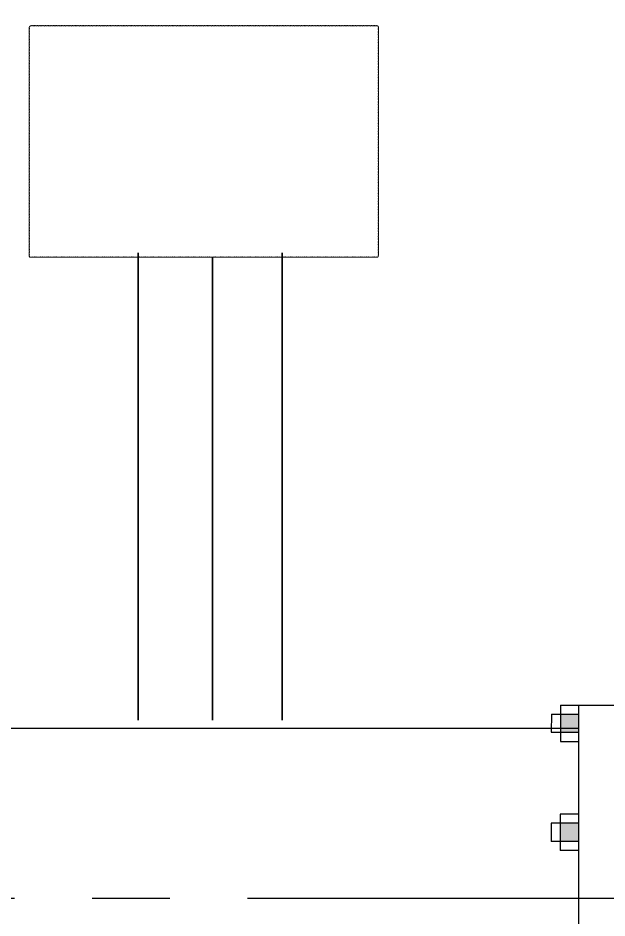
# Model space of a CAD drawing. Header units: inches. Extents: x 191440 to 383551, y 141400 to 284946.
# Drawn here: x 191707.165 to 191708.113, y 141563.093 to 141564.542 of the extents above; entities that cross this region are included whole.
import ezdxf

# ---------------------------------------------------------------- set-up
doc = ezdxf.new("R2010")
doc.units = ezdxf.units.IN
doc.header["$MEASUREMENT"] = 0
doc.linetypes.add('CENTER', pattern=[2, 1.25, -0.25, 0.25, -0.25])
doc.linetypes.add('DGN Style 3', pattern=[426.72, 304.8, -121.92])
for name, color, linetype, lineweight in [('PIPING', 40, 'Continuous', 30), ('WB-SJ3-M-SECTA - I-DIAG-EQPM', 6, 'Continuous', 13), ('WB-SJ3-M-SECTA - P-TW', 7, 'Continuous', 35)]:
    doc.layers.add(name, color=color, linetype=linetype, lineweight=lineweight)
doc.layers.add('Sanitary', color=6, linetype='Continuous')
doc.styles.add('ROMANS', font='romans', dxfattribs={"height": 1})
doc.dimstyles.new('osama', dxfattribs={"dimtxt": 50, "dimasz": 45, "dimexe": 0.18, "dimexo": 0.0625, "dimgap": 0.2, "dimtad": 0, "dimdec": 0, "dimzin": 0, "dimdsep": 46, "dimtxsty": 'ROMANS', "dimcen": 0, "dimse1": 1, "dimse2": 1, "dimclrd": 3, "dimclre": 3, "dimclrt": 5, "dimadec": 0, "dimazin": 0, "dimtfac": 0.6, "dimtdec": 0, "dimtmove": 2, "dimatfit": 3, "dimfxl": 1, "dimtolj": 1, "dimtzin": 0, "dimarcsym": 0})

# ---------------------------------------------------------------- blocks, each defined once
blk = doc.blocks.new('FLANGE')
h = blk.add_hatch(color=256)
h.dxf.hatch_style = 1
h.paths.add_polyline_path([(2834.894329888928, 2262.269067262814), (2834.894329888928, 2262.272817251816), (2834.901829866831, 2262.272817251845), (2834.901829866845, 2262.269067262843)])
h.paths.add_polyline_path([(2834.894329888899, 2262.280317229646), (2834.894329888855, 2262.284067218619), (2834.901829866772, 2262.284067218677), (2834.901829866772, 2262.280317229675)])
h.paths.add_polyline_path([(2834.894329888724, 2262.314067130229), (2834.89432988871, 2262.317817119144), (2834.901829866598, 2262.317817119203), (2834.901829866627, 2262.314067130288)])
h.paths.add_polyline_path([(2834.901829866554, 2262.329067086093), (2834.901829866583, 2262.325317097091), (2834.894329888593, 2262.325317097062), (2834.894329888564, 2262.329067086064)])
h.paths.add_polyline_path([(2834.90182986619, 2262.392816898403), (2834.901829866205, 2262.389066909401), (2834.894329888273, 2262.389066909343), (2834.894329888273, 2262.392816898287)])
h.paths.add_polyline_path([(2834.89432988823, 2262.400316876262), (2834.894329888215, 2262.404066865177), (2834.901829866147, 2262.404066865206), (2834.901829866118, 2262.400316876321)])
h.paths.add_polyline_path([(2834.901829865958, 2262.437816765819), (2834.901829865972, 2262.434066776846), (2834.894329888069, 2262.434066776817), (2834.894329887982, 2262.437816765703)])
h.paths.add_polyline_path([(2834.901829865914, 2262.449066732651), (2834.901829865928, 2262.445316743736), (2834.894329888026, 2262.445316743707), (2834.894329887997, 2262.449066732622)])
h = blk.add_hatch(color=256)
h.dxf.hatch_style = 1
h.paths.add_polyline_path([(2834.856829999058, 2262.325317096926), (2834.864329976961, 2262.325317096955), (2834.864329977019, 2262.317817119037), (2834.856829999117, 2262.317817119008)])
h.paths.add_polyline_path([(2834.856829999306, 2262.272817251505), (2834.856829999349, 2262.28031722951), (2834.864329977252, 2262.280317229539), (2834.864329977296, 2262.272817251564)])
h.paths.add_polyline_path([(2834.856829998724, 2262.392816898151), (2834.856829998636, 2262.400316876039), (2834.864329976612, 2262.400316876068), (2834.864329976655, 2262.39281689818)])
h.paths.add_polyline_path([(2834.856829998491, 2262.437816765363), (2834.856829998418, 2262.445316743338), (2834.864329976335, 2262.445316743368), (2834.864329976379, 2262.43781676545)])
for p, q in [((2834.856829998404, 2262.449066732166), (2834.856829998491, 2262.434066776506)), ((2834.856829998404, 2262.449066732224), (2834.864329976335, 2262.449066732283)), ((2834.864329976321, 2262.449066732515), (2834.864329977339, 2262.26906726262)), ((2834.864329976321, 2262.449066732515), (2834.879329932126, 2262.449066732574)), ((2834.879329932126, 2262.449066732574), (2834.879329933116, 2262.269067262794)), ((2834.879329932119, 2262.449066732535), (2834.879329933123, 2262.269067262668)), ((2834.879329932119, 2262.449066732535), (2834.894329887982, 2262.44906673268)), ((2834.894329887982, 2262.44906673268), (2834.894329888928, 2262.269067262726)), ((2834.894329887997, 2262.449066732622), (2834.901829865914, 2262.449066732651)), ((2834.901829865914, 2262.449066732739), (2834.901829865972, 2262.434066776846)), ((2834.85308000946, 2262.445316743222), (2834.853080009474, 2262.437816765392)), ((2834.853080009518, 2262.445316743309), (2834.864329976335, 2262.445316743368)), ((2834.894329888026, 2262.445316743707), (2834.901829865928, 2262.445316743736)), ((2834.853080009547, 2262.437816765392), (2834.864329976379, 2262.43781676545)), ((2834.894329888069, 2262.437816765732), (2834.901829865958, 2262.437816765819)), ((2834.856829998491, 2262.434066776419), (2834.864329976393, 2262.434066776477)), ((2834.894329888069, 2262.434066776817), (2834.901829865885, 2262.434066776846)), ((2834.856829998622, 2262.404066865041), (2834.856829998767, 2262.389066909149)), ((2834.864329976612, 2262.404066865012), (2834.856829998709, 2262.404066864983)), ((2834.901829866147, 2262.404066865206), (2834.894329888215, 2262.404066865177)), ((2834.901829866147, 2262.404066865206), (2834.901829866205, 2262.389066909401)), ((2834.853080009736, 2262.400316875952), (2834.853080009751, 2262.392816898035)), ((2834.864329976612, 2262.400316876068), (2834.853080009721, 2262.400316876039)), ((2834.901829866118, 2262.400316876321), (2834.89432988823, 2262.400316876262)), ((2834.864329976655, 2262.39281689818), (2834.853080009751, 2262.392816898035)), ((2834.90182986619, 2262.392816898403), (2834.894329888273, 2262.392816898287)), ((2834.86432997667, 2262.389066909207), (2834.856829998767, 2262.389066909149)), ((2834.901829866205, 2262.389066909401), (2834.894329888346, 2262.389066909372)), ((2834.856829999058, 2262.329067085899), (2834.856829999117, 2262.314067130123)), ((2834.864329976961, 2262.329067085899), (2834.856829999058, 2262.329067085899)), ((2834.901829866496, 2262.329067086093), (2834.894329888637, 2262.329067086064)), ((2834.901829866554, 2262.329067086093), (2834.901829866627, 2262.314067130288)), ((2834.853080010085, 2262.325317096896), (2834.853080010173, 2262.317817119008)), ((2834.864329976961, 2262.325317096955), (2834.853080010085, 2262.325317096896)), ((2834.901829866583, 2262.325317097091), (2834.894329888681, 2262.325317097062)), ((2834.864329977019, 2262.317817119037), (2834.853080010173, 2262.317817119008)), ((2834.901829866598, 2262.317817119203), (2834.89432988871, 2262.317817119144)), ((2834.864329977019, 2262.314067130064), (2834.856829999117, 2262.314067130123)), ((2834.901829866627, 2262.314067130288), (2834.894329888724, 2262.314067130229)), ((2834.856829999349, 2262.284067218483), (2834.856829999408, 2262.26906726259)), ((2834.856829999277, 2262.284067218483), (2834.864329977238, 2262.284067218454)), ((2834.879329933116, 2262.269067262707), (2834.879329933057, 2262.284067218599)), ((2834.894329888855, 2262.284067218619), (2834.901829866772, 2262.284067218677)), ((2834.901829866772, 2262.284067218677), (2834.901829866845, 2262.269067262843)), ((2834.853080010362, 2262.280317229481), (2834.864329977252, 2262.280317229539)), ((2834.853080010362, 2262.280317229481), (2834.853080010405, 2262.272817251505)), ((2834.894329888899, 2262.280317229646), (2834.901829866772, 2262.280317229675)), ((2834.853080010405, 2262.272817251505), (2834.864329977296, 2262.272817251564)), ((2834.894329888928, 2262.272817251816), (2834.901829866831, 2262.272817251845)), ((2834.856829999408, 2262.26906726259), (2834.864329977339, 2262.26906726262)), ((2834.864329977339, 2262.26906726262), (2834.879329933116, 2262.269067262707)), ((2834.879329933123, 2262.269067262755), (2834.894329888928, 2262.269067262726)), ((2834.894329888928, 2262.269067262814), (2834.901829866845, 2262.269067262843))]:
    blk.add_line(p, q)

msp = doc.modelspace()

# ---------------------------------------------------------------- linework, layer by layer
at = {"color": 5}
msp.add_lwpolyline([(191708.0670325317, 141563.3983265069), (191701.6169227366, 141563.3983265068)], dxfattribs=at)
at = {"layer": 'PIPING', "color": 8, "linetype": 'CENTER', "ltscale": 0.5}
msp.add_lwpolyline([(191676.53405793, 141563.1253794571), (191709.5333575382, 141563.1253794571)], dxfattribs=at)
at = {"layer": 'WB-SJ3-M-SECTA - I-DIAG-EQPM', "linetype": 'DGN Style 3', "elevation": -3174.143999999939}
msp.add_lwpolyline([(191707.1832019167, 141564.1573488567, 0.52056705), (191707.1857619166, 141564.1573488567, 0.52056705), (191707.1883219167, 141564.1573488567, 0.52056705), (191707.1908819166, 141564.1573488567, 0.52056705), (191707.1934419167, 141564.1573488567, 0.52056705), (191707.1960019166, 141564.1573488567, 0.52056705), (191707.1985619167, 141564.1573488567, 0.52056705), (191707.2011219166, 141564.1573488567, 0.52056705), (191707.2036819166, 141564.1573488567, 0.52056705), (191707.2062419167, 141564.1573488567, 0.52056705), (191707.2088019166, 141564.1573488567, 0.52056705), (191707.2113619167, 141564.1573488567, 0.52056705), (191707.2139219166, 141564.1573488567, 0.52056705), (191707.2164819167, 141564.1573488567, 0.52056705), (191707.2190419166, 141564.1573488567, 0.52056705), (191707.2216019167, 141564.1573488567, 0.52056705), (191707.2241619166, 141564.1573488567, 0.52056705), (191707.2267219166, 141564.1573488567, 0.52056705), (191707.2292819167, 141564.1573488567, 0.52056705), (191707.2318419166, 141564.1573488567, 0.52056705), (191707.2344019167, 141564.1573488567, 0.52056705), (191707.2369619166, 141564.1573488567, 0.52056705), (191707.2395219167, 141564.1573488567, 0.52056705), (191707.2420819166, 141564.1573488567, 0.52056705), (191707.2446419167, 141564.1573488567, 0.52056705), (191707.2472019166, 141564.1573488567, 0.52056705), (191707.2497619166, 141564.1573488567, 0.52056705), (191707.2523219167, 141564.1573488567, 0.52056705), (191707.2548819166, 141564.1573488567, 0.52056705), (191707.2574419167, 141564.1573488567, 0.52056705), (191707.2600019166, 141564.1573488567, 0.52056705), (191707.2625619167, 141564.1573488567, 0.52056705), (191707.2651219166, 141564.1573488567, 0.52056705), (191707.2676819167, 141564.1573488567, 0.52056705), (191707.2702419166, 141564.1573488567, 0.52056705), (191707.2728019166, 141564.1573488567, 0.52056705), (191707.2753619167, 141564.1573488567, 0.52056705), (191707.2779219166, 141564.1573488567, 0.52056705), (191707.2804819167, 141564.1573488567, 0.52056705), (191707.2830419166, 141564.1573488567, 0.52056705), (191707.2856019167, 141564.1573488567, 0.52056705), (191707.2881619166, 141564.1573488567, 0.52056705), (191707.2907219167, 141564.1573488567, 0.52056705), (191707.2932819166, 141564.1573488567, 0.52056705), (191707.2958419166, 141564.1573488567, 0.52056705), (191707.2984019167, 141564.1573488567, 0.52056705), (191707.3009619166, 141564.1573488567, 0.52056705), (191707.3035219167, 141564.1573488567, 0.52056705), (191707.3060819166, 141564.1573488567, 0.52056705), (191707.3086419167, 141564.1573488567, 0.52056705), (191707.3112019166, 141564.1573488567, 0.52056705), (191707.3137619167, 141564.1573488567, 0.52056705), (191707.3163219166, 141564.1573488567, 0.52056705), (191707.3188819166, 141564.1573488567, 0.52056705), (191707.3214419167, 141564.1573488567, 0.52056705), (191707.3240019166, 141564.1573488567, 0.52056705), (191707.3265619167, 141564.1573488567, 0.52056705), (191707.3291219166, 141564.1573488567, 0.52056705), (191707.3316819167, 141564.1573488567, 0.52056705), (191707.3342419166, 141564.1573488567, 0.52056705), (191707.3368019167, 141564.1573488567, 0.52056705), (191707.3393619166, 141564.1573488567, 0.52056705), (191707.3419219166, 141564.1573488567, 0.52056705), (191707.3444819167, 141564.1573488567, 0.52056705), (191707.3470419166, 141564.1573488567, 0.52056705), (191707.3496019167, 141564.1573488567, 0.52056705), (191707.3521619166, 141564.1573488567, 0.52056705), (191707.3547219167, 141564.1573488567, 0.52056705), (191707.3572819166, 141564.1573488567, 0.52056705), (191707.3598419167, 141564.1573488567, 0.52056705), (191707.3624019166, 141564.1573488567, 0.52056705), (191707.3649619166, 141564.1573488567, 0.52056705), (191707.3675219167, 141564.1573488567, 0.52056705), (191707.3700819166, 141564.1573488567, 0.52056705), (191707.3726419167, 141564.1573488567, 0.52056705), (191707.3752019166, 141564.1573488567, 0.52056705), (191707.3777619167, 141564.1573488567, 0.52056705), (191707.3803219166, 141564.1573488567, 0.52056705), (191707.3828819167, 141564.1573488567, 0.52056705), (191707.3854419166, 141564.1573488567, 0.52056705), (191707.3880019166, 141564.1573488567, 0.52056705), (191707.3905619167, 141564.1573488567, 0.52056705), (191707.3931219166, 141564.1573488567, 0.52056705), (191707.3956819167, 141564.1573488567, 0.52056705), (191707.3982419166, 141564.1573488567, 0.52056705), (191707.4008019167, 141564.1573488567, 0.52056705), (191707.4033619166, 141564.1573488567, 0.52056705), (191707.4059219167, 141564.1573488567, 0.52056705), (191707.4084819166, 141564.1573488567, 0.52056705), (191707.4110419166, 141564.1573488567, 0.52056705), (191707.4136019167, 141564.1573488567, 0.52056705), (191707.4161619166, 141564.1573488567, 0.52056705), (191707.4187219167, 141564.1573488567, 0.52056705), (191707.4212819166, 141564.1573488567, 0.52056705), (191707.4238419167, 141564.1573488567, 0.52056705), (191707.4264019166, 141564.1573488567, 0.52056705), (191707.4289619167, 141564.1573488567, 0.52056705), (191707.4315219166, 141564.1573488567, 0.52056705), (191707.4340819166, 141564.1573488567, 0.52056705), (191707.4366419167, 141564.1573488567, 0.52056705), (191707.4392019166, 141564.1573488567, 0.52056705), (191707.4417619167, 141564.1573488567, 0.52056705), (191707.4443219166, 141564.1573488567, 0.52056705), (191707.4468819167, 141564.1573488567, 0.52056705), (191707.4494419166, 141564.1573488567, 0.52056705), (191707.4520019167, 141564.1573488567, 0.52056705), (191707.4545619166, 141564.1573488567, 0.52056705), (191707.4571219166, 141564.1573488567, 0.52056705), (191707.4596819167, 141564.1573488567, 0.52056705), (191707.4622419166, 141564.1573488567, 0.52056705), (191707.4648019167, 141564.1573488567, 0.52056705), (191707.4673619166, 141564.1573488567, 0.52056705), (191707.4699219167, 141564.1573488567, 0.52056705), (191707.4724819166, 141564.1573488567, 0.52056705), (191707.4750419167, 141564.1573488567, 0.52056705), (191707.4776019166, 141564.1573488567, 0.52056705), (191707.4801619166, 141564.1573488567, 0.52056705), (191707.4827219167, 141564.1573488567, 0.52056705), (191707.4852819166, 141564.1573488567, 0.52056705), (191707.4878419167, 141564.1573488567, 0.52056705), (191707.4904019166, 141564.1573488567, 0.52056705), (191707.4929619167, 141564.1573488567, 0.52056705), (191707.4955219166, 141564.1573488567, 0.52056705), (191707.4980819167, 141564.1573488567, 0.52056705), (191707.5006419166, 141564.1573488567, 0.52056705), (191707.5032019166, 141564.1573488567, 0.52056705), (191707.5057619167, 141564.1573488567, 0.52056705), (191707.5083219166, 141564.1573488567, 0.52056705), (191707.5108819167, 141564.1573488567, 0.52056705), (191707.5134419166, 141564.1573488567, 0.52056705), (191707.5160019167, 141564.1573488567, 0.52056705), (191707.5185619166, 141564.1573488567, 0.52056705), (191707.5211219167, 141564.1573488567, 0.52056705), (191707.5236819166, 141564.1573488567, 0.52056705), (191707.5262419166, 141564.1573488567, 0.52056705), (191707.5288019167, 141564.1573488567, 0.52056705), (191707.5313619166, 141564.1573488567, 0.52056705), (191707.5339219167, 141564.1573488567, 0.52056705), (191707.5364819166, 141564.1573488567, 0.52056705), (191707.5390419167, 141564.1573488567, 0.52056705), (191707.5416019166, 141564.1573488567, 0.52056705), (191707.5441619167, 141564.1573488567, 0.52056705), (191707.5467219166, 141564.1573488567, 0.52056705), (191707.5492819166, 141564.1573488567, 0.52056705), (191707.5518419167, 141564.1573488567, 0.52056705), (191707.5544019166, 141564.1573488567, 0.52056705), (191707.5569619167, 141564.1573488567, 0.52056705), (191707.5595219166, 141564.1573488567, 0.52056705), (191707.5620819167, 141564.1573488567, 0.52056705), (191707.5646419166, 141564.1573488567, 0.52056705), (191707.5672019167, 141564.1573488567, 0.52056705), (191707.5697619166, 141564.1573488567, 0.52056705), (191707.5723219166, 141564.1573488567, 0.52056705), (191707.5748819167, 141564.1573488567, 0.52056705), (191707.5774419166, 141564.1573488567, 0.52056705), (191707.5800019167, 141564.1573488567, 0.52056705), (191707.5825619166, 141564.1573488567, 0.52056705), (191707.5851219167, 141564.1573488567, 0.52056705), (191707.5876819166, 141564.1573488567, 0.52056705), (191707.5902419167, 141564.1573488567, 0.52056705), (191707.5928019166, 141564.1573488567, 0.52056705), (191707.5953619166, 141564.1573488567, 0.52056705), (191707.5979219167, 141564.1573488567, 0.52056705), (191707.6004819166, 141564.1573488567, 0.52056705), (191707.6030419167, 141564.1573488567, 0.52056705), (191707.6056019166, 141564.1573488567, 0.52056705), (191707.6081619167, 141564.1573488567, 0.52056705), (191707.6107219166, 141564.1573488567, 0.52056705), (191707.6132819167, 141564.1573488567, 0.52056705), (191707.6158419166, 141564.1573488567, 0.52056705), (191707.6184019166, 141564.1573488567, 0.52056705), (191707.6209619167, 141564.1573488567, 0.52056705), (191707.6235219166, 141564.1573488567, 0.52056705), (191707.6260819167, 141564.1573488567, 0.52056705), (191707.6286419166, 141564.1573488567, 0.52056705), (191707.6312019167, 141564.1573488567, 0.52056705), (191707.6337619166, 141564.1573488567, 0.52056705), (191707.6363219167, 141564.1573488567, 0.52056705), (191707.6388819166, 141564.1573488567, 0.52056705), (191707.6414419166, 141564.1573488567, 0.52056705), (191707.6440019167, 141564.1573488567, 0.52056705), (191707.6465619166, 141564.1573488567, 0.52056705), (191707.6491219167, 141564.1573488567, 0.52056705), (191707.6516819166, 141564.1573488567, 0.52056705), (191707.6542419167, 141564.1573488567, 0.52056705), (191707.6568019166, 141564.1573488567, 0.52056705), (191707.6593619167, 141564.1573488567, 0.52056705), (191707.6619219166, 141564.1573488567, 0.52056705), (191707.6644819166, 141564.1573488567, 0.52056705), (191707.6670419167, 141564.1573488567, 0.52056705), (191707.6696019166, 141564.1573488567, 0.52056705), (191707.6721619167, 141564.1573488567, 0.52056705), (191707.6747219166, 141564.1573488567, 0.52056705), (191707.6772819167, 141564.1573488567, 0.52056705), (191707.6798419166, 141564.1573488567, 0.52056705), (191707.6824019167, 141564.1573488567, 0.52056705), (191707.6849619166, 141564.1573488567, 0.52056705), (191707.6875219166, 141564.1573488567, 0.52056705), (191707.6900819167, 141564.1573488567, 0.52056705), (191707.6926419166, 141564.1573488567, 0.52056705), (191707.6952019167, 141564.1573488567, 0.52056705), (191707.6977619166, 141564.1573488567, 0.52056705), (191707.7003219167, 141564.1573488567, 0.52056705), (191707.7028819166, 141564.1573488567, 0.52056705), (191707.7054419167, 141564.1573488567, 0.52056705), (191707.7080019166, 141564.1573488567, 0.52056705), (191707.7105619166, 141564.1573488567, 0.52056705), (191707.7131219167, 141564.1573488567, 0.52056705), (191707.7156819166, 141564.1573488567, 0.52056705), (191707.7182419167, 141564.1573488567, 0.52056705), (191707.7208019166, 141564.1573488567, 0.52056705), (191707.7233619167, 141564.1573488567, 0.52056705), (191707.7259219166, 141564.1573488567, 0.52056705), (191707.7284819167, 141564.1573488567, 0.52056705), (191707.7310419166, 141564.1573488567, 0.52056705), (191707.7336019166, 141564.1573488567, 0.52056705), (191707.7361619167, 141564.1573488567, 0.52056705), (191707.7387219166, 141564.1573488567, 0.52056705), (191707.7412819167, 141564.1573488567, 0.52056705), (191707.7438419166, 141564.1573488567, 0.52056705), (191707.744293724, 141564.1594570494, 0.52056705), (191707.744293724, 141564.1620170493, 0.52056705), (191707.744293724, 141564.1645770493, 0.52056705), (191707.744293724, 141564.1671370493, 0.52056705), (191707.744293724, 141564.1696970493, 0.52056705), (191707.744293724, 141564.1722570493, 0.52056705), (191707.744293724, 141564.1748170493, 0.52056705), (191707.744293724, 141564.1773770493, 0.52056705), (191707.744293724, 141564.1799370493, 0.52056705), (191707.744293724, 141564.1824970494, 0.52056705), (191707.744293724, 141564.1850570493, 0.52056705), (191707.744293724, 141564.1876170493, 0.52056705), (191707.744293724, 141564.1901770493, 0.52056705), (191707.744293724, 141564.1927370493, 0.52056705), (191707.744293724, 141564.1952970493, 0.52056705), (191707.744293724, 141564.1978570493, 0.52056705), (191707.744293724, 141564.2004170493, 0.52056705), (191707.744293724, 141564.2029770493, 0.52056705), (191707.744293724, 141564.2055370494, 0.52056705), (191707.744293724, 141564.2080970493, 0.52056705), (191707.744293724, 141564.2106570493, 0.52056705), (191707.744293724, 141564.2132170493, 0.52056705), (191707.744293724, 141564.2157770493, 0.52056705), (191707.744293724, 141564.2183370493, 0.52056705), (191707.744293724, 141564.2208970493, 0.52056705), (191707.744293724, 141564.2234570493, 0.52056705), (191707.744293724, 141564.2260170493, 0.52056705), (191707.744293724, 141564.2285770494, 0.52056705), (191707.744293724, 141564.2311370493, 0.52056705), (191707.744293724, 141564.2336970493, 0.52056705), (191707.744293724, 141564.2362570493, 0.52056705), (191707.744293724, 141564.2388170493, 0.52056705), (191707.744293724, 141564.2413770493, 0.52056705), (191707.744293724, 141564.2439370493, 0.52056705), (191707.744293724, 141564.2464970493, 0.52056705), (191707.744293724, 141564.2490570493, 0.52056705), (191707.744293724, 141564.2516170494, 0.52056705), (191707.744293724, 141564.2541770493, 0.52056705), (191707.744293724, 141564.2567370493, 0.52056705), (191707.744293724, 141564.2592970493, 0.52056705), (191707.744293724, 141564.2618570493, 0.52056705), (191707.744293724, 141564.2644170493, 0.52056705), (191707.744293724, 141564.2669770493, 0.52056705), (191707.744293724, 141564.2695370493, 0.52056705), (191707.744293724, 141564.2720970493, 0.52056705), (191707.744293724, 141564.2746570494, 0.52056705), (191707.744293724, 141564.2772170493, 0.52056705), (191707.744293724, 141564.2797770493, 0.52056705), (191707.744293724, 141564.2823370493, 0.52056705), (191707.744293724, 141564.2848970493, 0.52056705), (191707.744293724, 141564.2874570493, 0.52056705), (191707.744293724, 141564.2900170493, 0.52056705), (191707.744293724, 141564.2925770493, 0.52056705), (191707.744293724, 141564.2951370493, 0.52056705), (191707.744293724, 141564.2976970494, 0.52056705), (191707.744293724, 141564.3002570493, 0.52056705), (191707.744293724, 141564.3028170493, 0.52056705), (191707.744293724, 141564.3053770493, 0.52056705), (191707.744293724, 141564.3079370493, 0.52056705), (191707.744293724, 141564.3104970493, 0.52056705), (191707.744293724, 141564.3130570493, 0.52056705), (191707.744293724, 141564.3156170493, 0.52056705), (191707.744293724, 141564.3181770493, 0.52056705), (191707.744293724, 141564.3207370494, 0.52056705), (191707.744293724, 141564.3232970493, 0.52056705), (191707.744293724, 141564.3258570493, 0.52056705), (191707.744293724, 141564.3284170493, 0.52056705), (191707.744293724, 141564.3309770493, 0.52056705), (191707.744293724, 141564.3335370493, 0.52056705), (191707.744293724, 141564.3360970493, 0.52056705), (191707.744293724, 141564.3386570493, 0.52056705), (191707.744293724, 141564.3412170493, 0.52056705), (191707.744293724, 141564.3437770494, 0.52056705), (191707.744293724, 141564.3463370493, 0.52056705), (191707.744293724, 141564.3488970493, 0.52056705), (191707.744293724, 141564.3514570493, 0.52056705), (191707.744293724, 141564.3540170493, 0.52056705), (191707.744293724, 141564.3565770493, 0.52056705), (191707.744293724, 141564.3591370493, 0.52056705), (191707.744293724, 141564.3616970493, 0.52056705), (191707.744293724, 141564.3642570493, 0.52056705), (191707.744293724, 141564.3668170494, 0.52056705), (191707.744293724, 141564.3693770493, 0.52056705), (191707.744293724, 141564.3719370493, 0.52056705), (191707.744293724, 141564.3744970493, 0.52056705), (191707.744293724, 141564.3770570493, 0.52056705), (191707.744293724, 141564.3796170493, 0.52056705), (191707.744293724, 141564.3821770493, 0.52056705), (191707.744293724, 141564.3847370493, 0.52056705), (191707.744293724, 141564.3872970493, 0.52056705), (191707.744293724, 141564.3898570494, 0.52056705), (191707.744293724, 141564.3924170493, 0.52056705), (191707.744293724, 141564.3949770493, 0.52056705), (191707.744293724, 141564.3975370493, 0.52056705), (191707.744293724, 141564.4000970493, 0.52056705), (191707.744293724, 141564.4026570493, 0.52056705), (191707.744293724, 141564.4052170493, 0.52056705), (191707.744293724, 141564.4077770493, 0.52056705), (191707.744293724, 141564.4103370493, 0.52056705), (191707.744293724, 141564.4128970494, 0.52056705), (191707.744293724, 141564.4154570493, 0.52056705), (191707.744293724, 141564.4180170493, 0.52056705), (191707.744293724, 141564.4205770493, 0.52056705), (191707.744293724, 141564.4231370493, 0.52056705), (191707.744293724, 141564.4256970493, 0.52056705), (191707.744293724, 141564.4282570493, 0.52056705), (191707.744293724, 141564.4308170493, 0.52056705), (191707.744293724, 141564.4333770493, 0.52056705), (191707.744293724, 141564.4359370494, 0.52056705), (191707.744293724, 141564.4384970493, 0.52056705), (191707.744293724, 141564.4410570493, 0.52056705), (191707.744293724, 141564.4436170493, 0.52056705), (191707.744293724, 141564.4461770493, 0.52056705), (191707.744293724, 141564.4487370493, 0.52056705), (191707.744293724, 141564.4512970493, 0.52056705), (191707.744293724, 141564.4538570493, 0.52056705), (191707.744293724, 141564.4564170493, 0.52056705), (191707.744293724, 141564.4589770494, 0.52056705), (191707.744293724, 141564.4615370493, 0.52056705), (191707.744293724, 141564.4640970493, 0.52056705), (191707.744293724, 141564.4666570493, 0.52056705), (191707.744293724, 141564.4692170493, 0.52056705), (191707.744293724, 141564.4717770493, 0.52056705), (191707.744293724, 141564.4743370493, 0.52056705), (191707.744293724, 141564.4768970493, 0.52056705), (191707.744293724, 141564.4794570493, 0.52056705), (191707.744293724, 141564.4820170494, 0.52056705), (191707.744293724, 141564.4845770493, 0.52056705), (191707.744293724, 141564.4871370493, 0.52056705), (191707.744293724, 141564.4896970493, 0.52056705), (191707.744293724, 141564.4922570493, 0.52056705), (191707.744293724, 141564.4948170493, 0.52056705), (191707.744293724, 141564.4973770493, 0.52056705), (191707.744293724, 141564.4999370493, 0.52056705), (191707.744293724, 141564.5024970493, 0.52056705), (191707.744293724, 141564.5050570494, 0.52056705), (191707.744293724, 141564.5076170493, 0.52056705), (191707.744293724, 141564.5101770493, 0.52056705), (191707.744293724, 141564.5127370493, 0.52056705), (191707.744293724, 141564.5152970493, 0.52056705), (191707.744293724, 141564.5178570493, 0.52056705), (191707.744293724, 141564.5204170493, 0.52056705), (191707.744293724, 141564.5229770493, 0.52056705), (191707.744293724, 141564.5255370493, 0.52056705), (191707.744293724, 141564.5280970494, 0.52056705), (191707.7425298087, 141564.5288931339, 0.52056705), (191707.7399698087, 141564.5288931339, 0.52056705), (191707.7374098086, 141564.5288931339, 0.52056705), (191707.7348498087, 141564.5288931339, 0.52056705), (191707.7322898086, 141564.5288931339, 0.52056705), (191707.7297298087, 141564.5288931339, 0.52056705), (191707.7271698086, 141564.5288931339, 0.52056705), (191707.7246098087, 141564.5288931339, 0.52056705), (191707.7220498087, 141564.5288931339, 0.52056705), (191707.7194898087, 141564.5288931339, 0.52056705), (191707.7169298087, 141564.5288931339, 0.52056705), (191707.7143698086, 141564.5288931339, 0.52056705), (191707.7118098087, 141564.5288931339, 0.52056705), (191707.7092498086, 141564.5288931339, 0.52056705), (191707.7066898087, 141564.5288931339, 0.52056705), (191707.7041298086, 141564.5288931339, 0.52056705), (191707.7015698087, 141564.5288931339, 0.52056705), (191707.6990098087, 141564.5288931339, 0.52056705), (191707.6964498087, 141564.5288931339, 0.52056705), (191707.6938898087, 141564.5288931339, 0.52056705), (191707.6913298086, 141564.5288931339, 0.52056705), (191707.6887698087, 141564.5288931339, 0.52056705), (191707.6862098086, 141564.5288931339, 0.52056705), (191707.6836498087, 141564.5288931339, 0.52056705), (191707.6810898086, 141564.5288931339, 0.52056705), (191707.6785298087, 141564.5288931339, 0.52056705), (191707.6759698087, 141564.5288931339, 0.52056705), (191707.6734098087, 141564.5288931339, 0.52056705), (191707.6708498087, 141564.5288931339, 0.52056705), (191707.6682898086, 141564.5288931339, 0.52056705), (191707.6657298087, 141564.5288931339, 0.52056705), (191707.6631698086, 141564.5288931339, 0.52056705), (191707.6606098087, 141564.5288931339, 0.52056705), (191707.6580498086, 141564.5288931339, 0.52056705), (191707.6554898087, 141564.5288931339, 0.52056705), (191707.6529298087, 141564.5288931339, 0.52056705), (191707.6503698087, 141564.5288931339, 0.52056705), (191707.6478098087, 141564.5288931339, 0.52056705), (191707.6452498086, 141564.5288931339, 0.52056705), (191707.6426898087, 141564.5288931339, 0.52056705), (191707.6401298086, 141564.5288931339, 0.52056705), (191707.6375698087, 141564.5288931339, 0.52056705), (191707.6350098086, 141564.5288931339, 0.52056705), (191707.6324498087, 141564.5288931339, 0.52056705), (191707.6298898087, 141564.5288931339, 0.52056705), (191707.6273298087, 141564.5288931339, 0.52056705), (191707.6247698087, 141564.5288931339, 0.52056705), (191707.6222098086, 141564.5288931339, 0.52056705), (191707.6196498087, 141564.5288931339, 0.52056705), (191707.6170898086, 141564.5288931339, 0.52056705), (191707.6145298087, 141564.5288931339, 0.52056705), (191707.6119698086, 141564.5288931339, 0.52056705), (191707.6094098087, 141564.5288931339, 0.52056705), (191707.6068498087, 141564.5288931339, 0.52056705), (191707.6042898087, 141564.5288931339, 0.52056705), (191707.6017298087, 141564.5288931339, 0.52056705), (191707.5991698086, 141564.5288931339, 0.52056705), (191707.5966098087, 141564.5288931339, 0.52056705), (191707.5940498086, 141564.5288931339, 0.52056705), (191707.5914898087, 141564.5288931339, 0.52056705), (191707.5889298086, 141564.5288931339, 0.52056705), (191707.5863698087, 141564.5288931339, 0.52056705), (191707.5838098087, 141564.5288931339, 0.52056705), (191707.5812498087, 141564.5288931339, 0.52056705), (191707.5786898087, 141564.5288931339, 0.52056705), (191707.5761298086, 141564.5288931339, 0.52056705), (191707.5735698087, 141564.5288931339, 0.52056705), (191707.5710098086, 141564.5288931339, 0.52056705), (191707.5684498087, 141564.5288931339, 0.52056705), (191707.5658898086, 141564.5288931339, 0.52056705), (191707.5633298087, 141564.5288931339, 0.52056705), (191707.5607698087, 141564.5288931339, 0.52056705), (191707.5582098087, 141564.5288931339, 0.52056705), (191707.5556498087, 141564.5288931339, 0.52056705), (191707.5530898086, 141564.5288931339, 0.52056705), (191707.5505298087, 141564.5288931339, 0.52056705), (191707.5479698086, 141564.5288931339, 0.52056705), (191707.5454098087, 141564.5288931339, 0.52056705), (191707.5428498086, 141564.5288931339, 0.52056705), (191707.5402898087, 141564.5288931339, 0.52056705), (191707.5377298087, 141564.5288931339, 0.52056705), (191707.5351698087, 141564.5288931339, 0.52056705), (191707.5326098087, 141564.5288931339, 0.52056705), (191707.5300498086, 141564.5288931339, 0.52056705), (191707.5274898087, 141564.5288931339, 0.52056705), (191707.5249298086, 141564.5288931339, 0.52056705), (191707.5223698087, 141564.5288931339, 0.52056705), (191707.5198098086, 141564.5288931339, 0.52056705), (191707.5172498087, 141564.5288931339, 0.52056705), (191707.5146898087, 141564.5288931339, 0.52056705), (191707.5121298087, 141564.5288931339, 0.52056705), (191707.5095698087, 141564.5288931339, 0.52056705), (191707.5070098086, 141564.5288931339, 0.52056705), (191707.5044498087, 141564.5288931339, 0.52056705), (191707.5018898086, 141564.5288931339, 0.52056705), (191707.4993298087, 141564.5288931339, 0.52056705), (191707.4967698086, 141564.5288931339, 0.52056705), (191707.4942098087, 141564.5288931339, 0.52056705), (191707.4916498087, 141564.5288931339, 0.52056705), (191707.4890898087, 141564.5288931339, 0.52056705), (191707.4865298087, 141564.5288931339, 0.52056705), (191707.4839698086, 141564.5288931339, 0.52056705), (191707.4814098087, 141564.5288931339, 0.52056705), (191707.4788498086, 141564.5288931339, 0.52056705), (191707.4762898087, 141564.5288931339, 0.52056705), (191707.4737298086, 141564.5288931339, 0.52056705), (191707.4711698087, 141564.5288931339, 0.52056705), (191707.4686098087, 141564.5288931339, 0.52056705), (191707.4660498087, 141564.5288931339, 0.52056705), (191707.4634898087, 141564.5288931339, 0.52056705), (191707.4609298086, 141564.5288931339, 0.52056705), (191707.4583698087, 141564.5288931339, 0.52056705), (191707.4558098086, 141564.5288931339, 0.52056705), (191707.4532498087, 141564.5288931339, 0.52056705), (191707.4506898086, 141564.5288931339, 0.52056705), (191707.4481298087, 141564.5288931339, 0.52056705), (191707.4455698087, 141564.5288931339, 0.52056705), (191707.4430098087, 141564.5288931339, 0.52056705), (191707.4404498087, 141564.5288931339, 0.52056705), (191707.4378898086, 141564.5288931339, 0.52056705), (191707.4353298087, 141564.5288931339, 0.52056705), (191707.4327698086, 141564.5288931339, 0.52056705), (191707.4302098087, 141564.5288931339, 0.52056705), (191707.4276498086, 141564.5288931339, 0.52056705), (191707.4250898087, 141564.5288931339, 0.52056705), (191707.4225298087, 141564.5288931339, 0.52056705), (191707.4199698087, 141564.5288931339, 0.52056705), (191707.4174098087, 141564.5288931339, 0.52056705), (191707.4148498086, 141564.5288931339, 0.52056705), (191707.4122898087, 141564.5288931339, 0.52056705), (191707.4097298086, 141564.5288931339, 0.52056705), (191707.4071698087, 141564.5288931339, 0.52056705), (191707.4046098086, 141564.5288931339, 0.52056705), (191707.4020498087, 141564.5288931339, 0.52056705), (191707.3994898087, 141564.5288931339, 0.52056705), (191707.3969298087, 141564.5288931339, 0.52056705), (191707.3943698087, 141564.5288931339, 0.52056705), (191707.3918098086, 141564.5288931339, 0.52056705), (191707.3892498087, 141564.5288931339, 0.52056705), (191707.3866898086, 141564.5288931339, 0.52056705), (191707.3841298087, 141564.5288931339, 0.52056705), (191707.3815698086, 141564.5288931339, 0.52056705), (191707.3790098087, 141564.5288931339, 0.52056705), (191707.3764498087, 141564.5288931339, 0.52056705), (191707.3738898087, 141564.5288931339, 0.52056705), (191707.3713298087, 141564.5288931339, 0.52056705), (191707.3687698086, 141564.5288931339, 0.52056705), (191707.3662098087, 141564.5288931339, 0.52056705), (191707.3636498086, 141564.5288931339, 0.52056705), (191707.3610898087, 141564.5288931339, 0.52056705), (191707.3585298086, 141564.5288931339, 0.52056705), (191707.3559698087, 141564.5288931339, 0.52056705), (191707.3534098087, 141564.5288931339, 0.52056705), (191707.3508498087, 141564.5288931339, 0.52056705), (191707.3482898087, 141564.5288931339, 0.52056705), (191707.3457298086, 141564.5288931339, 0.52056705), (191707.3431698087, 141564.5288931339, 0.52056705), (191707.3406098086, 141564.5288931339, 0.52056705), (191707.3380498087, 141564.5288931339, 0.52056705), (191707.3354898086, 141564.5288931339, 0.52056705), (191707.3329298087, 141564.5288931339, 0.52056705), (191707.3303698087, 141564.5288931339, 0.52056705), (191707.3278098087, 141564.5288931339, 0.52056705), (191707.3252498087, 141564.5288931339, 0.52056705), (191707.3226898086, 141564.5288931339, 0.52056705), (191707.3201298087, 141564.5288931339, 0.52056705), (191707.3175698086, 141564.5288931339, 0.52056705), (191707.3150098087, 141564.5288931339, 0.52056705), (191707.3124498086, 141564.5288931339, 0.52056705), (191707.3098898087, 141564.5288931339, 0.52056705), (191707.3073298087, 141564.5288931339, 0.52056705), (191707.3047698087, 141564.5288931339, 0.52056705), (191707.3022098087, 141564.5288931339, 0.52056705), (191707.2996498086, 141564.5288931339, 0.52056705), (191707.2970898087, 141564.5288931339, 0.52056705), (191707.2945298086, 141564.5288931339, 0.52056705), (191707.2919698087, 141564.5288931339, 0.52056705), (191707.2894098086, 141564.5288931339, 0.52056705), (191707.2868498087, 141564.5288931339, 0.52056705), (191707.2842898087, 141564.5288931339, 0.52056705), (191707.2817298087, 141564.5288931339, 0.52056705), (191707.2791698087, 141564.5288931339, 0.52056705), (191707.2766098086, 141564.5288931339, 0.52056705), (191707.2740498087, 141564.5288931339, 0.52056705), (191707.2714898086, 141564.5288931339, 0.52056705), (191707.2689298087, 141564.5288931339, 0.52056705), (191707.2663698086, 141564.5288931339, 0.52056705), (191707.2638098087, 141564.5288931339, 0.52056705), (191707.2612498087, 141564.5288931339, 0.52056705), (191707.2586898087, 141564.5288931339, 0.52056705), (191707.2561298087, 141564.5288931339, 0.52056705), (191707.2535698086, 141564.5288931339, 0.52056705), (191707.2510098087, 141564.5288931339, 0.52056705), (191707.2484498086, 141564.5288931339, 0.52056705), (191707.2458898087, 141564.5288931339, 0.52056705), (191707.2433298086, 141564.5288931339, 0.52056705), (191707.2407698087, 141564.5288931339, 0.52056705), (191707.2382098087, 141564.5288931339, 0.52056705), (191707.2356498087, 141564.5288931339, 0.52056705), (191707.2330898087, 141564.5288931339, 0.52056705), (191707.2305298086, 141564.5288931339, 0.52056705), (191707.2279698087, 141564.5288931339, 0.52056705), (191707.2254098086, 141564.5288931339, 0.52056705), (191707.2228498087, 141564.5288931339, 0.52056705), (191707.2202898086, 141564.5288931339, 0.52056705), (191707.2177298087, 141564.5288931339, 0.52056705), (191707.2151698087, 141564.5288931339, 0.52056705), (191707.2126098087, 141564.5288931339, 0.52056705), (191707.2100498087, 141564.5288931339, 0.52056705), (191707.2074898086, 141564.5288931339, 0.52056705), (191707.2049298087, 141564.5288931339, 0.52056705), (191707.2023698086, 141564.5288931339, 0.52056705), (191707.1998098087, 141564.5288931339, 0.52056705), (191707.1972498086, 141564.5288931339, 0.52056705), (191707.1946898087, 141564.5288931339, 0.52056705), (191707.1921298087, 141564.5288931339, 0.52056705), (191707.1895698087, 141564.5288931339, 0.52056705), (191707.1870098087, 141564.5288931339, 0.52056705), (191707.1844498086, 141564.5288931339, 0.52056705), (191707.1832019167, 141564.527581026, 0.52056705), (191707.1832019167, 141564.5250210259, 0.52056705), (191707.1832019167, 141564.522461026, 0.52056705), (191707.1832019167, 141564.519901026, 0.52056705), (191707.1832019167, 141564.5173410259, 0.52056705), (191707.1832019167, 141564.514781026, 0.52056705), (191707.1832019167, 141564.5122210259, 0.52056705), (191707.1832019167, 141564.509661026, 0.52056705), (191707.1832019167, 141564.5071010259, 0.52056705), (191707.1832019167, 141564.504541026, 0.52056705), (191707.1832019167, 141564.5019810259, 0.52056705), (191707.1832019167, 141564.499421026, 0.52056705), (191707.1832019167, 141564.496861026, 0.52056705), (191707.1832019167, 141564.4943010259, 0.52056705), (191707.1832019167, 141564.491741026, 0.52056705), (191707.1832019167, 141564.4891810259, 0.52056705), (191707.1832019167, 141564.486621026, 0.52056705), (191707.1832019167, 141564.4840610259, 0.52056705), (191707.1832019167, 141564.481501026, 0.52056705), (191707.1832019167, 141564.4789410259, 0.52056705), (191707.1832019167, 141564.476381026, 0.52056705), (191707.1832019167, 141564.473821026, 0.52056705), (191707.1832019167, 141564.4712610259, 0.52056705), (191707.1832019167, 141564.468701026, 0.52056705), (191707.1832019167, 141564.4661410259, 0.52056705), (191707.1832019167, 141564.463581026, 0.52056705), (191707.1832019167, 141564.4610210259, 0.52056705), (191707.1832019167, 141564.458461026, 0.52056705), (191707.1832019167, 141564.4559010259, 0.52056705), (191707.1832019167, 141564.453341026, 0.52056705), (191707.1832019167, 141564.450781026, 0.52056705), (191707.1832019167, 141564.4482210259, 0.52056705), (191707.1832019167, 141564.445661026, 0.52056705), (191707.1832019167, 141564.4431010259, 0.52056705), (191707.1832019167, 141564.440541026, 0.52056705), (191707.1832019167, 141564.4379810259, 0.52056705), (191707.1832019167, 141564.435421026, 0.52056705), (191707.1832019167, 141564.4328610259, 0.52056705), (191707.1832019167, 141564.430301026, 0.52056705), (191707.1832019167, 141564.427741026, 0.52056705), (191707.1832019167, 141564.4251810259, 0.52056705), (191707.1832019167, 141564.422621026, 0.52056705), (191707.1832019167, 141564.4200610259, 0.52056705), (191707.1832019167, 141564.417501026, 0.52056705), (191707.1832019167, 141564.4149410259, 0.52056705), (191707.1832019167, 141564.412381026, 0.52056705), (191707.1832019167, 141564.4098210259, 0.52056705), (191707.1832019167, 141564.407261026, 0.52056705), (191707.1832019167, 141564.404701026, 0.52056705), (191707.1832019167, 141564.4021410259, 0.52056705), (191707.1832019167, 141564.399581026, 0.52056705), (191707.1832019167, 141564.3970210259, 0.52056705), (191707.1832019167, 141564.394461026, 0.52056705), (191707.1832019167, 141564.3919010259, 0.52056705), (191707.1832019167, 141564.389341026, 0.52056705), (191707.1832019167, 141564.3867810259, 0.52056705), (191707.1832019167, 141564.384221026, 0.52056705), (191707.1832019167, 141564.381661026, 0.52056705), (191707.1832019167, 141564.3791010259, 0.52056705), (191707.1832019167, 141564.376541026, 0.52056705), (191707.1832019167, 141564.3739810259, 0.52056705), (191707.1832019167, 141564.371421026, 0.52056705), (191707.1832019167, 141564.3688610259, 0.52056705), (191707.1832019167, 141564.366301026, 0.52056705), (191707.1832019167, 141564.3637410259, 0.52056705), (191707.1832019167, 141564.361181026, 0.52056705), (191707.1832019167, 141564.358621026, 0.52056705), (191707.1832019167, 141564.3560610259, 0.52056705), (191707.1832019167, 141564.353501026, 0.52056705), (191707.1832019167, 141564.3509410259, 0.52056705), (191707.1832019167, 141564.348381026, 0.52056705), (191707.1832019167, 141564.3458210259, 0.52056705), (191707.1832019167, 141564.343261026, 0.52056705), (191707.1832019167, 141564.3407010259, 0.52056705), (191707.1832019167, 141564.338141026, 0.52056705), (191707.1832019167, 141564.335581026, 0.52056705), (191707.1832019167, 141564.3330210259, 0.52056705), (191707.1832019167, 141564.330461026, 0.52056705), (191707.1832019167, 141564.3279010259, 0.52056705), (191707.1832019167, 141564.325341026, 0.52056705), (191707.1832019167, 141564.3227810259, 0.52056705), (191707.1832019167, 141564.320221026, 0.52056705), (191707.1832019167, 141564.3176610259, 0.52056705), (191707.1832019167, 141564.315101026, 0.52056705), (191707.1832019167, 141564.312541026, 0.52056705), (191707.1832019167, 141564.3099810259, 0.52056705), (191707.1832019167, 141564.307421026, 0.52056705), (191707.1832019167, 141564.3048610259, 0.52056705), (191707.1832019167, 141564.302301026, 0.52056705), (191707.1832019167, 141564.2997410259, 0.52056705), (191707.1832019167, 141564.297181026, 0.52056705), (191707.1832019167, 141564.2946210259, 0.52056705), (191707.1832019167, 141564.292061026, 0.52056705), (191707.1832019167, 141564.289501026, 0.52056705), (191707.1832019167, 141564.2869410259, 0.52056705), (191707.1832019167, 141564.284381026, 0.52056705), (191707.1832019167, 141564.2818210259, 0.52056705), (191707.1832019167, 141564.279261026, 0.52056705), (191707.1832019167, 141564.2767010259, 0.52056705), (191707.1832019167, 141564.274141026, 0.52056705), (191707.1832019167, 141564.2715810259, 0.52056705), (191707.1832019167, 141564.269021026, 0.52056705), (191707.1832019167, 141564.266461026, 0.52056705), (191707.1832019167, 141564.2639010259, 0.52056705), (191707.1832019167, 141564.261341026, 0.52056705), (191707.1832019167, 141564.2587810259, 0.52056705), (191707.1832019167, 141564.256221026, 0.52056705), (191707.1832019167, 141564.2536610259, 0.52056705), (191707.1832019167, 141564.251101026, 0.52056705), (191707.1832019167, 141564.2485410259, 0.52056705), (191707.1832019167, 141564.245981026, 0.52056705), (191707.1832019167, 141564.243421026, 0.52056705), (191707.1832019167, 141564.2408610259, 0.52056705), (191707.1832019167, 141564.238301026, 0.52056705), (191707.1832019167, 141564.2357410259, 0.52056705), (191707.1832019167, 141564.233181026, 0.52056705), (191707.1832019167, 141564.2306210259, 0.52056705), (191707.1832019167, 141564.228061026, 0.52056705), (191707.1832019167, 141564.2255010259, 0.52056705), (191707.1832019167, 141564.222941026, 0.52056705), (191707.1832019167, 141564.220381026, 0.52056705), (191707.1832019167, 141564.2178210259, 0.52056705), (191707.1832019167, 141564.215261026, 0.52056705), (191707.1832019167, 141564.2127010259, 0.52056705), (191707.1832019167, 141564.210141026, 0.52056705), (191707.1832019167, 141564.2075810259, 0.52056705), (191707.1832019167, 141564.205021026, 0.52056705), (191707.1832019167, 141564.2024610259, 0.52056705), (191707.1832019167, 141564.199901026, 0.52056705), (191707.1832019167, 141564.197341026, 0.52056705), (191707.1832019167, 141564.1947810259, 0.52056705), (191707.1832019167, 141564.192221026, 0.52056705), (191707.1832019167, 141564.1896610259, 0.52056705), (191707.1832019167, 141564.187101026, 0.52056705), (191707.1832019167, 141564.1845410259, 0.52056705), (191707.1832019167, 141564.181981026, 0.52056705), (191707.1832019167, 141564.1794210259, 0.52056705), (191707.1832019167, 141564.176861026, 0.52056705), (191707.1832019167, 141564.174301026, 0.52056705), (191707.1832019167, 141564.1717410259, 0.52056705), (191707.1832019167, 141564.169181026, 0.52056705), (191707.1832019167, 141564.1666210259, 0.52056705), (191707.1832019167, 141564.164061026, 0.52056705), (191707.1832019167, 141564.1615010259, 0.52056705), (191707.1832019167, 141564.158941026, 0.52056705)], format="xyb", close=True, dxfattribs=at)
at = {"layer": 'WB-SJ3-M-SECTA - P-TW', "linetype": 'Continuous', "lineweight": 35}
for p, q in [((191707.3580089148, 141563.4118948034, -3174.143999999939), (191707.3580089149, 141564.164091958, -3174.143999999939)), ((191707.5896569149, 141563.4118948034, -3174.143999999939), (191707.589656915, 141564.164091958, -3174.143999999939))]:
    msp.add_line(p, q, dxfattribs=at)
at = {"layer": 'WB-SJ3-M-SECTA - P-TW'}
msp.add_line((191707.4776019166, 141564.1573488567, -3174.143999999939), (191707.4776019166, 141563.4118948035, -3174.143999999939), dxfattribs=at)

# ---------------------------------------------------------------- block references
at = {"xscale": 3.901451462857864, "yscale": 3.901451462857864, "zscale": 3.901451462857864, "rotation": 359.9475014826374}
msp.add_blockref('FLANGE', (180639.8983421609, 132746.7387320239), dxfattribs=at)

# ---------------------------------------------------------------- leaders
at = {"layer": 'Sanitary', "ltscale": 0.5}
msp.add_leader([(191679.583768962, 141509.9040116227, -678.405), (191680.0320792065, 141510.2053910244, -678.405), (191680.4941759192, 141510.1535391278, -678.405)], dimstyle='osama', override={"dimasz": 100, "dimgap": 0.09}, dxfattribs=at)

doc.saveas('drawing.dxf')
